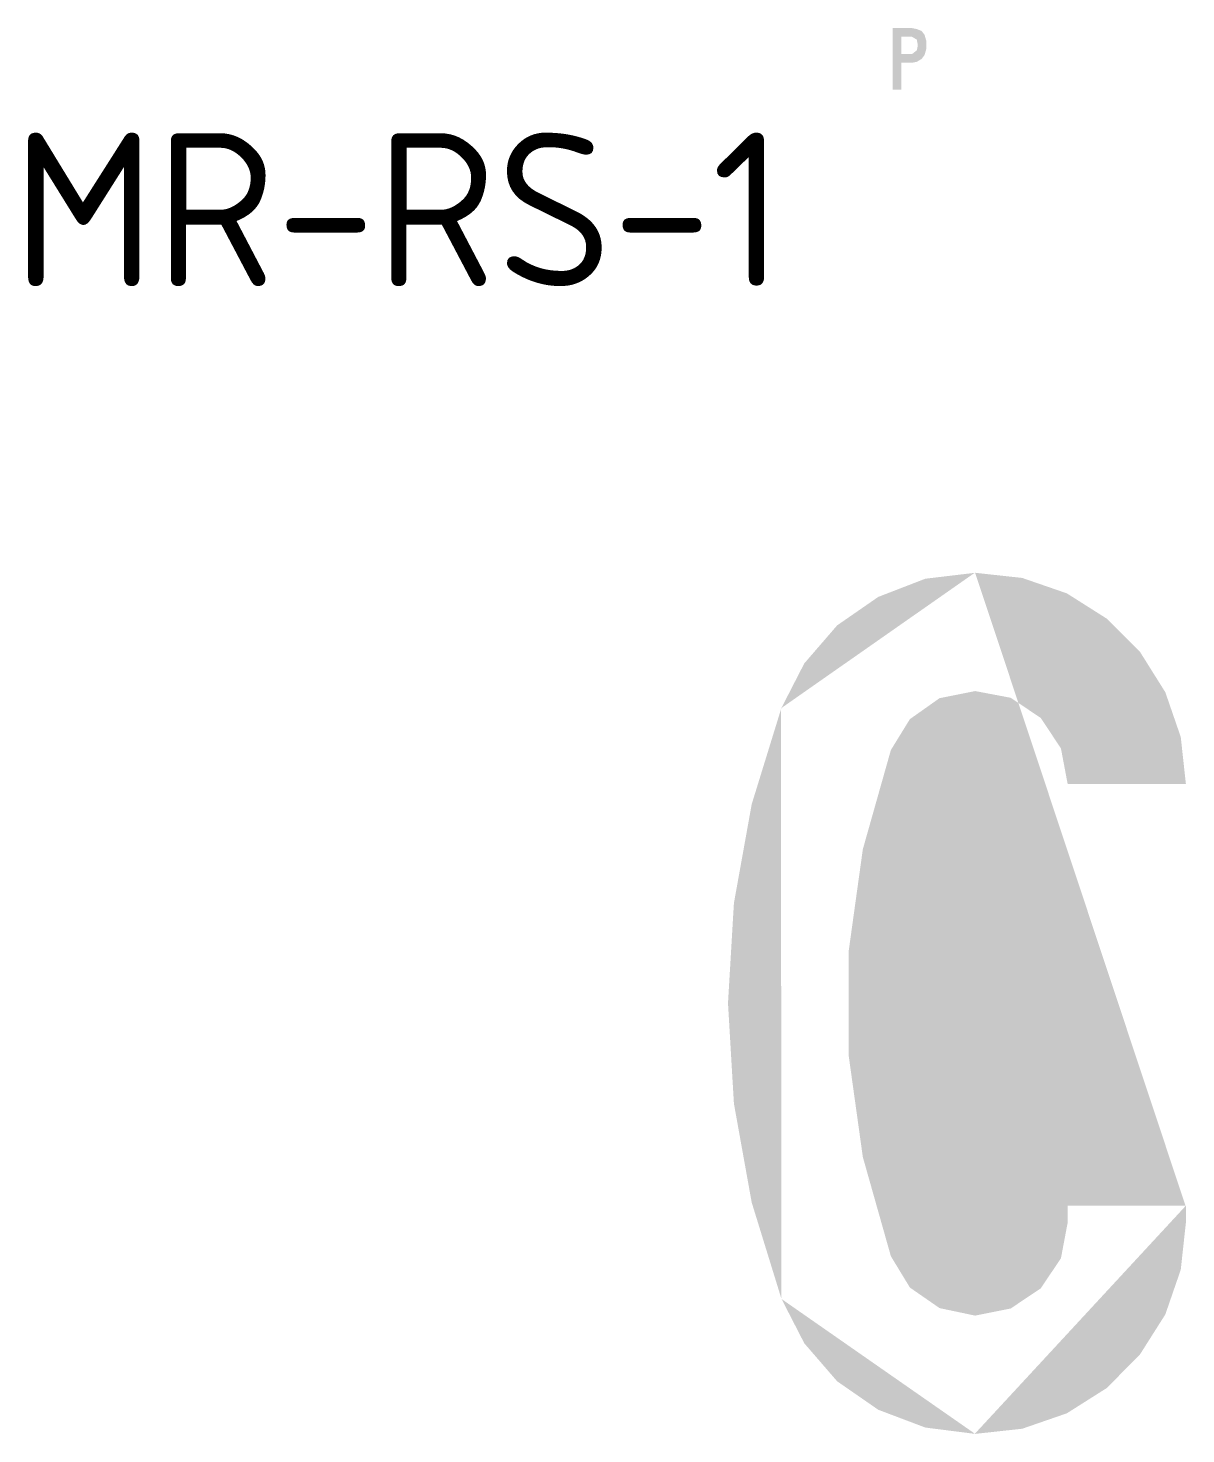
# Model space of a CAD drawing. Extents: x 106 to 1019, y -1350 to 257.
# Drawn here: x 160 to 235.5, y 41.2 to 132.8 of the extents above; entities that cross this region are included whole.
import ezdxf

# ---------------------------------------------------------------- set-up
doc = ezdxf.new("R2010")
doc.units = 0
doc.header["$LTSCALE"] = 12
doc.header["$MEASUREMENT"] = 0
doc.linetypes.add('CENTERX2', pattern=[101.6, 63.5, -12.7, 12.7, -12.7])
for name, color, linetype in [('GREEN', 84, 'CONTINUOUS'), ('L18', 4, 'CONTINUOUS'), ('TBLK25', 1, 'CONTINUOUS')]:
    doc.layers.add(name, color=color, linetype=linetype)
doc.styles.add('ISO', font='iso3098b.shx')

msp = doc.modelspace()

# ---------------------------------------------------------------- hatches: boundary and pattern name
at = {"layer": 'GREEN'}
h = msp.add_hatch(color=256, dxfattribs=at)
h.paths.add_polyline_path([(235.467, 54.947), (235.441, 54.947)], flags=16)
edge = h.paths.add_edge_path()
edge.add_line((227.76, 56.055), (235.467, 56.055))
edge.add_line((235.467, 56.055), (235.467, 54.947))
edge.add_line((235.132, 51.879), (235.467, 54.947))
edge.add_line((235.132, 51.879), (234.127, 48.967))
edge.add_line((234.127, 48.967), (232.477, 46.363))
edge.add_line((232.477, 46.363), (230.312, 44.172))
edge.add_line((230.312, 44.172), (227.708, 42.523))
edge.add_line((227.708, 42.523), (224.796, 41.517))
edge.add_line((224.796, 41.517), (221.729, 41.182))
edge.add_line((221.729, 41.182), (218.481, 41.595))
edge.add_line((218.481, 41.595), (215.413, 42.755))
edge.add_line((215.413, 42.755), (212.733, 44.61))
edge.add_line((212.733, 44.61), (210.593, 47.085))
edge.add_line((210.593, 47.085), (209.098, 49.998))
edge.add_line((209.098, 49.998), (207.165, 56.261))
edge.add_line((207.165, 56.261), (206.005, 62.705))
edge.add_line((206.005, 62.705), (205.619, 69.252))
edge.add_line((205.619, 69.252), (206.005, 75.773))
edge.add_line((206.005, 75.773), (207.165, 82.217))
edge.add_line((207.165, 82.217), (209.098, 88.481))
edge.add_line((209.098, 88.481), (210.593, 91.393))
edge.add_line((210.593, 91.393), (212.733, 93.868))
edge.add_line((212.733, 93.868), (215.413, 95.724))
edge.add_line((215.413, 95.724), (218.481, 96.909))
edge.add_line((218.481, 96.909), (221.729, 97.296))
edge.add_line((221.729, 97.296), (224.796, 96.961))
edge.add_line((224.796, 96.961), (227.708, 95.956))
edge.add_line((227.708, 95.956), (230.312, 94.306))
edge.add_line((230.312, 94.306), (232.477, 92.141))
edge.add_line((232.477, 92.141), (234.127, 89.512))
edge.add_line((234.127, 89.512), (235.132, 86.599))
edge.add_line((235.132, 86.599), (235.467, 83.532))
edge.add_line((235.467, 83.532), (227.76, 83.532))
edge.add_line((227.76, 83.532), (227.322, 85.852))
edge.add_line((227.322, 85.852), (226.007, 87.836))
edge.add_line((226.007, 87.836), (224.048, 89.151))
edge.add_line((224.048, 89.151), (221.729, 89.589))
edge.add_line((221.729, 89.589), (219.409, 89.125))
edge.add_line((219.409, 89.125), (217.476, 87.759))
edge.add_line((217.476, 87.759), (216.238, 85.749))
edge.add_line((216.238, 85.749), (214.408, 79.279))
edge.add_line((214.408, 79.279), (213.48, 72.603))
edge.add_line((213.48, 72.603), (213.48, 65.875))
edge.add_line((213.48, 65.875), (214.408, 59.225))
edge.add_line((214.408, 59.225), (216.238, 52.756))
edge.add_line((216.238, 52.756), (217.476, 50.719))
edge.add_line((217.476, 50.719), (219.409, 49.379))
edge.add_line((219.409, 49.379), (221.729, 48.889))
edge.add_line((221.729, 48.889), (224.048, 49.353))
edge.add_line((224.048, 49.353), (226.007, 50.668))
edge.add_line((226.007, 50.668), (227.322, 52.627))
edge.add_line((227.322, 52.627), (227.76, 54.947))
edge.add_line((227.76, 54.947), (227.76, 56.055))
edge = h.paths.add_edge_path(flags=16)
edge.add_line((235.467, 56.055), (235.441, 56.055))
edge.add_line((221.729, 97.296), (221.703, 97.296))
edge.add_line((209.098, 88.481), (209.073, 88.481))
edge.add_line((209.098, 49.998), (209.073, 49.998))
edge.add_line((221.729, 41.182), (221.703, 41.182))
at = {"layer": 'TBLK25', "linetype": 'CENTERX2'}
h = msp.add_hatch(color=256, dxfattribs=at)
h.paths.add_polyline_path([(217.617, 132.226), (217.554, 132.226)], flags=0)
edge = h.paths.add_edge_path(flags=16)
edge.add_line((216.927, 131.097), (216.927, 132.226))
edge.add_line((216.927, 132.226), (217.617, 132.226))
edge.add_line((217.93, 132.037), (217.617, 132.226))
edge.add_line((217.93, 132.037), (217.993, 131.661))
edge.add_line((217.993, 131.661), (217.93, 131.348))
edge.add_line((217.93, 131.348), (217.617, 131.097))
edge.add_line((217.617, 131.097), (216.927, 131.097))
h.paths.add_polyline_path([(217.554, 132.79), (217.617, 132.79)], flags=16)
edge = h.paths.add_edge_path()
edge.add_line((216.927, 128.776), (216.362, 128.776))
edge.add_line((216.362, 128.776), (216.362, 132.79))
edge.add_line((216.362, 132.79), (217.617, 132.79))
edge.add_line((217.93, 132.727), (217.617, 132.79))
edge.add_line((217.93, 132.727), (218.244, 132.602))
edge.add_line((218.244, 132.602), (218.432, 132.351))
edge.add_line((218.432, 132.351), (218.557, 131.912))
edge.add_line((218.557, 131.912), (218.557, 131.473))
edge.add_line((218.557, 131.473), (218.432, 131.034))
edge.add_line((218.432, 131.034), (218.244, 130.783))
edge.add_line((218.244, 130.783), (217.93, 130.595))
edge.add_line((217.93, 130.595), (217.617, 130.532))
edge.add_line((217.617, 130.532), (216.927, 130.532))
edge.add_line((216.927, 130.532), (216.927, 128.776))

# ---------------------------------------------------------------- texts
at = {"layer": 'L18', "insert": (158.973, 125.979), "char_height": 10, "width": 59.14855, "attachment_point": 1, "style": 'ISO'}
msp.add_mtext('MR-RS-1', dxfattribs=at)

doc.saveas('drawing.dxf')
